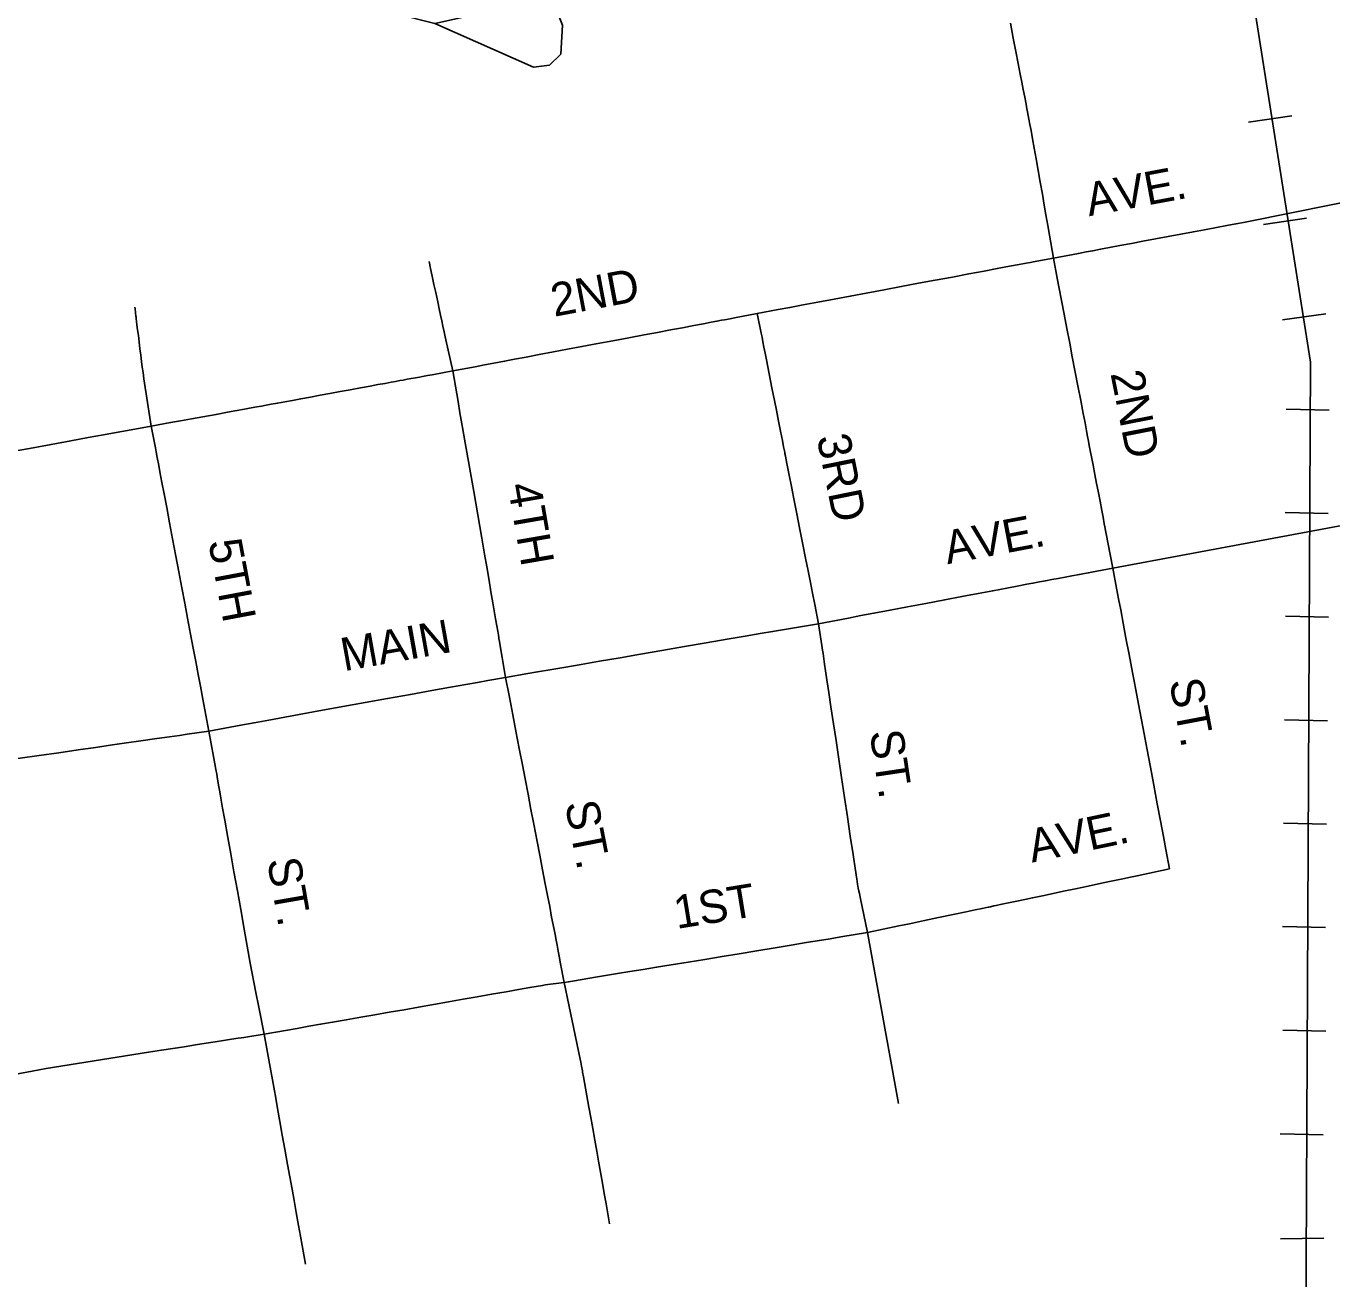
# Model space of a CAD drawing. Extents: x 1273685 to 1311991, y 16109961 to 16132859.
# Drawn here: x 1279291 to 1281111, y 16114622 to 16116368 of the extents above; entities that cross this region are included whole.
import ezdxf

# ---------------------------------------------------------------- set-up
doc = ezdxf.new("R2010")
doc.units = 0
for name, color, linetype in [('L3', 7, 'Continuous'), ('L48', 7, 'Continuous'), ('L5', 7, 'Continuous'), ('L50', 7, 'Continuous')]:
    doc.layers.add(name, color=color, linetype=linetype)

msp = doc.modelspace()

# ---------------------------------------------------------------- linework, layer by layer
at = {"layer": 'L3'}
for p, q in [((1280805.5, 16115612.3), (1281241.2, 16115693.2)), ((1280463.4, 16115104.3), (1280453.4, 16115153.9)), ((1279628.3, 16114931.9), (1279622.4, 16114962.7))]:
    msp.add_line(p, q, dxfattribs=at)
for points in [[(1279797.7, 16116850), (1279631.8, 16116723), (1279600.5, 16116692.2), (1279580.3, 16116656.8), (1279573.1, 16116629.9), (1279574.1, 16116560.2), (1279599.4, 16116487.8), (1279621.7, 16116456.5), (1279658.8, 16116430.7), (1279753.7, 16116398.3), (1279860.5, 16116371.4), (1279998.1, 16116310.7), (1280020.3, 16116313.2), (1280036.1, 16116328.7), (1280038.4, 16116369.3), (1280026.8, 16116398), (1280009.4, 16116404.7), (1279860.5, 16116371.4)], [(1280662.8, 16116372.1), (1280666.8, 16116351.2), (1280670.5, 16116332.5), (1280673.7, 16116315.6), (1280676.6, 16116300.7), (1280678.7, 16116289.9), (1280680.8, 16116279.4), (1280682.8, 16116268.6), (1280684.7, 16116259.2), (1280685.9, 16116252.3), (1280686.8, 16116248.3)], [(1280686.8, 16116248.3), (1280688.6, 16116238.2), (1280690, 16116230.7), (1280691.6, 16116222.3), (1280693.7, 16116210.7), (1280696.1, 16116197.6), (1280698.8, 16116182.8)], [(1280698.8, 16116182.8), (1280704.5, 16116150.1), (1280707.4, 16116133.4), (1280710, 16116118.1), (1280712.4, 16116104.6), (1280714.9, 16116089.8), (1280717.2, 16116076.5), (1280722.8, 16116044.5)], [(1280722.8, 16116044.5), (1280757.5, 16116051), (1280768.2, 16116053), (1280777.6, 16116054.8), (1280788.5, 16116056.8), (1280800.9, 16116059.2), (1280815.2, 16116061.8), (1280831.6, 16116064.9), (1280847.3, 16116067.9), (1280864.9, 16116071.1), (1280882.5, 16116074.5), (1280900.3, 16116077.8), (1280917.8, 16116081.1), (1280933.4, 16116084), (1280950, 16116087.1), (1280964.3, 16116089.8), (1280977.2, 16116092.2), (1280987.7, 16116094.2), (1280994.5, 16116095.5), (1281165, 16116130)], [(1280310, 16115967.1), (1280339.2, 16115972.6), (1280355.4, 16115975.6), (1280373.7, 16115979.1), (1280394.2, 16115982.9), (1280417, 16115987.2), (1280439.5, 16115991.4), (1280461.8, 16115995.6), (1280486.6, 16116000.2), (1280510.6, 16116004.7), (1280534.8, 16116009.3), (1280557.8, 16116013.6), (1280582.3, 16116018.1), (1280604.8, 16116022.4), (1280626.4, 16116026.4), (1280644.5, 16116029.8), (1280661.4, 16116033), (1280674.8, 16116035.5), (1280684.6, 16116037.3), (1280690.9, 16116038.5), (1280694.6, 16116039.2), (1280722.8, 16116044.5)], [(1280722.8, 16116044.5), (1280728.1, 16116016.7), (1280730.9, 16116002.2), (1280734.1, 16115985.2), (1280737.8, 16115966.5), (1280741.6, 16115946.5), (1280745.5, 16115926), (1280749.1, 16115907), (1280756.9, 16115866.3), (1280760.8, 16115845.8), (1280764.3, 16115827.7), (1280766.8, 16115814.8), (1280768.9, 16115803.7), (1280770.4, 16115795.7), (1280771.7, 16115789.3), (1280772.8, 16115783.1), (1280774.2, 16115776.4), (1280775.8, 16115767.6), (1280778.1, 16115755.8), (1280780.5, 16115743), (1280782.9, 16115730.4), (1280785, 16115719.6), (1280787.7, 16115705.6), (1280790.2, 16115692.7), (1280792.1, 16115683.2), (1280793.7, 16115674.3), (1280794.6, 16115669.9), (1280795.5, 16115664.7), (1280796.9, 16115657.7), (1280798.7, 16115647.9), (1280805.5, 16115612.3)], [(1279885.4, 16115887.2), (1279916.6, 16115893), (1279929.7, 16115895.5), (1279942.8, 16115898), (1279957.8, 16115900.8), (1279971.6, 16115903.4), (1279987.8, 16115906.4), (1280006.1, 16115909.9), (1280025.9, 16115913.6), (1280045.6, 16115917.4), (1280065.6, 16115921.1), (1280087.7, 16115925.2), (1280108.8, 16115929.2), (1280131.1, 16115933.4), (1280152.5, 16115937.5), (1280170.8, 16115940.9), (1280189, 16115944.3), (1280205.8, 16115947.5), (1280221.3, 16115950.4), (1280235.1, 16115953), (1280245.7, 16115955), (1280253.8, 16115956.5), (1280260.3, 16115957.8), (1280264.3, 16115958.6), (1280272.2, 16115960), (1280278.4, 16115961.2), (1280310, 16115967.1)], [(1280395.3, 16115534.9), (1280390.1, 16115561.6), (1280387, 16115577.3), (1280384.1, 16115592.1), (1280380.8, 16115608.6), (1280377.4, 16115626), (1280373.6, 16115645.2), (1280369, 16115668.4), (1280365.1, 16115688.2), (1280361, 16115708.8), (1280357.7, 16115725.9), (1280354.4, 16115741.8), (1280351.7, 16115756), (1280349.8, 16115765.6), (1280349.2, 16115768.7), (1280348.9, 16115769.9), (1280349, 16115769.8), (1280348.9, 16115770.3), (1280348.8, 16115770.8), (1280348.7, 16115771.3), (1280348.8, 16115771.1), (1280348.8, 16115771), (1280348.9, 16115770.3), (1280348.9, 16115770.2), (1280348.8, 16115770.5), (1280348.9, 16115770.2), (1280348.8, 16115770.8), (1280348.5, 16115771.8), (1280348.7, 16115771.6), (1280348.8, 16115771.1), (1280348.8, 16115770.9), (1280348.8, 16115770.8), (1280348.8, 16115770.8), (1280348.8, 16115770.8), (1280348.4, 16115772.3), (1280348.3, 16115773.3), (1280347.7, 16115775.8), (1280346.7, 16115781.2), (1280345, 16115790.1), (1280342.3, 16115803.4), (1280339.7, 16115817), (1280336.7, 16115832.3), (1280333.9, 16115846.2), (1280330.4, 16115863.7), (1280322.8, 16115902.5), (1280320.9, 16115911.9), (1280319.2, 16115920.3), (1280317.7, 16115927.8), (1280316.6, 16115934.1), (1280315.4, 16115939.8), (1280310, 16115967.1)], [(1279465.3, 16115810.1), (1279492.1, 16115815.1), (1279506, 16115817.7), (1279521.1, 16115820.3), (1279537.2, 16115823.3), (1279555.5, 16115826.7), (1279571.7, 16115829.7), (1279584.5, 16115832), (1279595.4, 16115834), (1279604.3, 16115835.6), (1279612.2, 16115837.1), (1279619.1, 16115838.3), (1279625.5, 16115839.5), (1279632.4, 16115840.8), (1279641, 16115842.4), (1279651.2, 16115844.2), (1279662.2, 16115846.2), (1279673.6, 16115848.4), (1279687, 16115850.8), (1279700.6, 16115853.3), (1279713.9, 16115855.7), (1279728.3, 16115858.3), (1279742.6, 16115861), (1279757, 16115863.6), (1279770.3, 16115866), (1279781.2, 16115868.1), (1279791.1, 16115869.9), (1279799.6, 16115871.4), (1279805.6, 16115872.5), (1279811.8, 16115873.7), (1279816.5, 16115874.5), (1279821.9, 16115875.5), (1279839.2, 16115878.7), (1279843.5, 16115879.5), (1279850.2, 16115880.7), (1279856.8, 16115881.9), (1279885.4, 16115887.2)], [(1279885.4, 16115887.2), (1279892.8, 16115844.5), (1279895.5, 16115828.6), (1279899.1, 16115808.2), (1279902.8, 16115786.8), (1279914.7, 16115719)], [(1279128.6, 16115748.9), (1279179.1, 16115758.1), (1279208, 16115763.4), (1279235.7, 16115768.4), (1279265.8, 16115773.9), (1279295.7, 16115779.3), (1279325.6, 16115784.8), (1279353.3, 16115789.8), (1279377.4, 16115794.2), (1279398.6, 16115798), (1279416.4, 16115801.2), (1279432.3, 16115804.2), (1279465.3, 16115810.1)], [(1279545.6, 16115385.1), (1279540.1, 16115414.8), (1279537.2, 16115429.9), (1279533.9, 16115447.6), (1279530.7, 16115464), (1279527.3, 16115482.2), (1279523.8, 16115500.7), (1279520, 16115520.5), (1279515.9, 16115542.4), (1279511.9, 16115563.7), (1279507.8, 16115585), (1279503.6, 16115607.1), (1279499.6, 16115628.8), (1279494.9, 16115653.2), (1279490.7, 16115675.4), (1279486.7, 16115697), (1279483.1, 16115715.7), (1279480, 16115731.8), (1279477.2, 16115746.4), (1279475.6, 16115755.3), (1279473.4, 16115766.7), (1279471.9, 16115774.6), (1279470.9, 16115780.1), (1279465.3, 16115810.1)], [(1279914.7, 16115719), (1279925.9, 16115654), (1279929.7, 16115631.9), (1279932.8, 16115614.1), (1279936, 16115595.2), (1279938.7, 16115579.1), (1279941.3, 16115563.8), (1279943.7, 16115550.2), (1279945.1, 16115541.7), (1279946.8, 16115532.1), (1279948.1, 16115524.7), (1279949.1, 16115518.7), (1279949.7, 16115515.5), (1279949.8, 16115514.3), (1279950.6, 16115510), (1279953, 16115495.7), (1279954.5, 16115487.6), (1279959.1, 16115460.1)], [(1280395.3, 16115534.9), (1280437.2, 16115542.8), (1280454.4, 16115546.1), (1280472.5, 16115549.5), (1280495.1, 16115553.8), (1280519.4, 16115558.4), (1280544.9, 16115563.2), (1280571.3, 16115568.2), (1280595.2, 16115572.6), (1280617.7, 16115576.9), (1280638.3, 16115580.8), (1280657.7, 16115584.4), (1280674.4, 16115587.6), (1280685.8, 16115589.8), (1280694.2, 16115591.3), (1280703.2, 16115593.1), (1280711.7, 16115594.7), (1280720.5, 16115596.3), (1280729.3, 16115598), (1280739.1, 16115599.8), (1280748.6, 16115601.6), (1280759, 16115603.6), (1280766.3, 16115605), (1280771.6, 16115606), (1280775.9, 16115606.8), (1280805.5, 16115612.3)], [(1280805.5, 16115612.3), (1280810.8, 16115584.5), (1280813.6, 16115569.7), (1280816.6, 16115554), (1280820, 16115535.7), (1280823.9, 16115514.7), (1280828.3, 16115491.9), (1280833, 16115466.7), (1280837.6, 16115442.5), (1280842.7, 16115415.3), (1280847.8, 16115388.7), (1280852.9, 16115361.4), (1280857.9, 16115335), (1280862.6, 16115309.9), (1280867.5, 16115283.7), (1280872, 16115260), (1280876.2, 16115238.1), (1280879.6, 16115220.1), (1280884.7, 16115193)], [(1279959.1, 16115460.1), (1279990.2, 16115465.4), (1280003.8, 16115467.7), (1280020.9, 16115470.7), (1280040.5, 16115474), (1280064.4, 16115478.1), (1280089.9, 16115482.5), (1280118.6, 16115487.4), (1280147.3, 16115492.4), (1280177, 16115497.5), (1280208.6, 16115502.9), (1280238.5, 16115508), (1280268.1, 16115513.1), (1280293.2, 16115517.4), (1280314.2, 16115521), (1280331.4, 16115523.9), (1280395.3, 16115534.9)], [(1280449.6, 16115171.7), (1280448.5, 16115179.3), (1280447.7, 16115184.5), (1280447.2, 16115188.5), (1280446.7, 16115191), (1280443.4, 16115213.2), (1280439.6, 16115238.7), (1280435.5, 16115265.7), (1280431.6, 16115292.5), (1280427.4, 16115320.5), (1280423.6, 16115346.2), (1280419.7, 16115372.3), (1280416.2, 16115395.5), (1280412.7, 16115419), (1280409.6, 16115439.2), (1280407, 16115456.5), (1280405.1, 16115469.3), (1280403.8, 16115478.7), (1280401.6, 16115493.4), (1280400.8, 16115497.9), (1280399.8, 16115504.7), (1280395.3, 16115534.9)], [(1279703.9, 16115414.4), (1279763.6, 16115425.1), (1279794.7, 16115430.6), (1279826.4, 16115436.3), (1279856.2, 16115441.6), (1279882.5, 16115446.4), (1279903.9, 16115450.2), (1279920, 16115453.1), (1279934.2, 16115455.6), (1279959.1, 16115460.1)], [(1279959.1, 16115460.1), (1279964, 16115434.9), (1279966.4, 16115422.5), (1279969.2, 16115408), (1279974, 16115382.7), (1279975.4, 16115375.4), (1279978.7, 16115358.4), (1279982.5, 16115338.1), (1279986.3, 16115318.8), (1279990.5, 16115297.1), (1279994.5, 16115275.9), (1279998.4, 16115255.6), (1280003, 16115231.3), (1280006.7, 16115212.3), (1280010.6, 16115191.8), (1280014.4, 16115172.3), (1280017.6, 16115156.2), (1280020.6, 16115140.7), (1280023.3, 16115125.9), (1280025.4, 16115115), (1280027.1, 16115106.3), (1280028, 16115101.7), (1280029.5, 16115093.7), (1280030.8, 16115086.8), (1280032.4, 16115078.6), (1280034.3, 16115069), (1280035.4, 16115062.9), (1280040.8, 16115034.8)], [(1279545.6, 16115385.1), (1279590.2, 16115393.4), (1279608.6, 16115396.8), (1279629.2, 16115400.6), (1279651.6, 16115404.7), (1279703.9, 16115414.4)], [(1279120, 16115324.1), (1279256.8, 16115343.7), (1279282.4, 16115347.4), (1279308.9, 16115351.2), (1279336.4, 16115355.1), (1279363.1, 16115359), (1279387.5, 16115362.5), (1279411.3, 16115365.9), (1279430.9, 16115368.7), (1279450.9, 16115371.5), (1279472.9, 16115374.7), (1279490.7, 16115377.3), (1279504.4, 16115379.2), (1279515.4, 16115380.7), (1279545.6, 16115385.1)], [(1279603.2, 16115061.8), (1279594.8, 16115108.9), (1279589.9, 16115136.3), (1279585.3, 16115162.4), (1279580.5, 16115189), (1279576.1, 16115214.1), (1279572, 16115237), (1279567.8, 16115260.9), (1279564.7, 16115277.8), (1279562.3, 16115291.6), (1279560.7, 16115300.5), (1279559.4, 16115307.5), (1279557.5, 16115318.3), (1279556.4, 16115325.1), (1279555.1, 16115331.7), (1279553.7, 16115339.6), (1279552, 16115349.7), (1279545.6, 16115385.1)], [(1280463.4, 16115104.3), (1280507.4, 16115113.6), (1280522.2, 16115116.7), (1280543.1, 16115121.1), (1280562.5, 16115125.2), (1280583.2, 16115129.6), (1280601.1, 16115133.3), (1280613.8, 16115136), (1280623.4, 16115138), (1280627.8, 16115138.9), (1280631.9, 16115139.8), (1280632.9, 16115140), (1280635, 16115140.4), (1280639.5, 16115141.4), (1280642.8, 16115142.1), (1280651, 16115143.8), (1280660.3, 16115145.8), (1280671.9, 16115148.2), (1280683, 16115150.6), (1280693.6, 16115152.8), (1280707.7, 16115155.7), (1280722.2, 16115158.8), (1280736.9, 16115161.9), (1280753.6, 16115165.4), (1280771.2, 16115169.1), (1280790, 16115173.1), (1280805.4, 16115176.3), (1280819.7, 16115179.3), (1280830.2, 16115181.5), (1280839.4, 16115183.5), (1280884.7, 16115193)], [(1280453.4, 16115153.9), (1280452.3, 16115158.6), (1280451.6, 16115162.1), (1280450.8, 16115166.2), (1280449.6, 16115171.7)], [(1280040.8, 16115034.8), (1280046.7, 16115035.8), (1280055, 16115037.1), (1280084.3, 16115042), (1280098.4, 16115044.3), (1280115.3, 16115047.1), (1280132.3, 16115049.9), (1280150.7, 16115052.9), (1280169.7, 16115056), (1280190, 16115059.4), (1280213.5, 16115063.2), (1280236.8, 16115067), (1280260.8, 16115071), (1280284.8, 16115074.9), (1280309.3, 16115079), (1280335, 16115083.2), (1280357.4, 16115086.9), (1280378.3, 16115090.3), (1280396.6, 16115093.4), (1280411.7, 16115095.8), (1280426.4, 16115098.2), (1280463.4, 16115104.3)], [(1279622.4, 16114962.7), (1279615.1, 16115000.6), (1279611.1, 16115020.7), (1279603.2, 16115061.8)], [(1279837.9, 16115000.5), (1279879.5, 16115007.8), (1279900.1, 16115011.4), (1279919.6, 16115014.8), (1279939.6, 16115018.3), (1279959.9, 16115021.9), (1279977.3, 16115025), (1279993, 16115027.7), (1280010.8, 16115030.8)], [(1280010.8, 16115030.8), (1280014.3, 16115031.3), (1280040.8, 16115034.8)], [(1280040.8, 16115034.8), (1280063.1, 16114928.1), (1280063.9, 16114923.7), (1280064.9, 16114918), (1280066.2, 16114911.7), (1280066.5, 16114909.7), (1280067.8, 16114903.2)], [(1279622.4, 16114962.7), (1279652.3, 16114967.9), (1279668.6, 16114970.8), (1279684.7, 16114973.7), (1279701.2, 16114976.5), (1279718, 16114979.4), (1279736.9, 16114982.7), (1279757.4, 16114986.4), (1279776.9, 16114989.8), (1279796.7, 16114993.2), (1279817.7, 16114996.9), (1279837.9, 16115000.5)], [(1279318.6, 16114915.1), (1279461.4, 16114937.5), (1279479.6, 16114940.3), (1279495.4, 16114942.8), (1279510.9, 16114945.2), (1279527, 16114947.7), (1279541.8, 16114950.1), (1279554.4, 16114952), (1279566.1, 16114953.9), (1279577.2, 16114955.7), (1279586.2, 16114957), (1279590.9, 16114957.8), (1279594.1, 16114958.3), (1279597, 16114958.7), (1279622.4, 16114962.7)], [(1279680.1, 16114642.1), (1279675.5, 16114668), (1279673.1, 16114681.1), (1279670.5, 16114696), (1279667.2, 16114714.4), (1279664.2, 16114731), (1279661.4, 16114746.9), (1279658.3, 16114763.7), (1279655.2, 16114781.3), (1279651.5, 16114802.5), (1279647.9, 16114822), (1279644.6, 16114841.1), (1279641.3, 16114859.1), (1279638.3, 16114876.2), (1279636.9, 16114883.9), (1279628.3, 16114931.9)], [(1279204.9, 16114892.7), (1279242.1, 16114900), (1279261.8, 16114903.9), (1279279.3, 16114907.3), (1279299.4, 16114911.3), (1279318.6, 16114915.1)], [(1280067.8, 16114903.2), (1280075.2, 16114861.1), (1280077.9, 16114846.6), (1280080.5, 16114831.5), (1280083.4, 16114815.2), (1280086.1, 16114799.8), (1280088.6, 16114785.7), (1280091.4, 16114770.4), (1280094.1, 16114755), (1280096.7, 16114740.5), (1280099.2, 16114726.2), (1280104.1, 16114698.6)]]:
    msp.add_lwpolyline(points, dxfattribs=at)
at = {"layer": 'L5'}
msp.add_line((1280463.4, 16115104.3), (1280506.8, 16114866), dxfattribs=at)
for points in [[(1279852.5, 16116039.6), (1279854.6, 16116030.1), (1279856.8, 16116019.4), (1279859.3, 16116007.9), (1279861.8, 16115996.7), (1279864.5, 16115983.6), (1279866.6, 16115973.8), (1279868.6, 16115964.9), (1279870.4, 16115956.8), (1279871.7, 16115949.8), (1279873.5, 16115941.8), (1279875, 16115934.8), (1279875.9, 16115930.4), (1279885.4, 16115887.2)], [(1279465.3, 16115810.1), (1279454.7, 16115876.1), (1279453.7, 16115884.8), (1279452.7, 16115892.5), (1279451.7, 16115900.3), (1279450.6, 16115909.4), (1279449.5, 16115918.1), (1279448.3, 16115927.8), (1279447.2, 16115936.5), (1279446.2, 16115944.4), (1279445.3, 16115951.3), (1279444.8, 16115956), (1279444.2, 16115959.8), (1279444, 16115962.1), (1279443.8, 16115963.7), (1279443.2, 16115968.3), (1279442.6, 16115973.6), (1279442.2, 16115975.9)]]:
    msp.add_lwpolyline(points, dxfattribs=at)
at = {"layer": 'L50'}
for p, q in [((1280994.9, 16116234.1), (1281055.1, 16116242.7)), ((1280994.9, 16116234.1), (1281055.1, 16116242.7)), ((1280994.9, 16116234.1), (1281055.1, 16116242.7)), ((1281015.5, 16116091.3), (1281075.7, 16116099.9)), ((1281015.5, 16116091.3), (1281075.7, 16116099.9)), ((1281015.5, 16116091.3), (1281075.7, 16116099.9)), ((1281042.3, 16115958.4), (1281102.5, 16115967)), ((1281042.3, 16115958.4), (1281102.5, 16115967)), ((1281042.3, 16115958.4), (1281102.5, 16115967)), ((1281047.3, 16115834), (1281107.3, 16115832.6)), ((1281047.3, 16115834), (1281107.3, 16115832.6)), ((1281047.3, 16115834), (1281107.3, 16115832.6)), ((1281045.8, 16115689.7), (1281105.8, 16115688.3)), ((1281045.8, 16115689.7), (1281105.8, 16115688.3)), ((1281045.8, 16115689.7), (1281105.8, 16115688.3)), ((1281046.4, 16115545.4), (1281106.4, 16115544)), ((1281046.4, 16115545.4), (1281106.4, 16115544)), ((1281046.4, 16115545.4), (1281106.4, 16115544)), ((1281044.9, 16115401.1), (1281104.9, 16115399.7)), ((1281044.9, 16115401.1), (1281104.9, 16115399.7)), ((1281044.9, 16115401.1), (1281104.9, 16115399.7)), ((1281043.4, 16115256.8), (1281103.4, 16115255.4)), ((1281043.4, 16115256.8), (1281103.4, 16115255.4)), ((1281043.4, 16115256.8), (1281103.4, 16115255.4)), ((1281041.9, 16115112.6), (1281101.9, 16115111.2)), ((1281041.9, 16115112.6), (1281101.9, 16115111.2)), ((1281041.9, 16115112.6), (1281101.9, 16115111.2)), ((1281042.5, 16114968.2), (1281102.5, 16114966.8)), ((1281042.5, 16114968.2), (1281102.5, 16114966.8)), ((1281042.5, 16114968.2), (1281102.5, 16114966.8)), ((1281039, 16114824), (1281099, 16114822.6)), ((1281039, 16114824), (1281099, 16114822.6)), ((1281039, 16114824), (1281099, 16114822.6)), ((1281039.5, 16114677.7), (1281099.5, 16114678.3)), ((1281039.5, 16114677.7), (1281099.5, 16114678.3)), ((1281039.5, 16114677.7), (1281099.5, 16114678.3))]:
    msp.add_line(p, q, dxfattribs=at)
for points in [[(1280940.3, 16116790.6), (1281080.9, 16115899.3)], [(1280940.3, 16116790.6), (1281080.9, 16115899.3)], [(1280940.3, 16116790.6), (1281080.9, 16115899.3)], [(1281080.9, 16115899.3), (1281074.4, 16114548.6)], [(1281080.9, 16115899.3), (1281074.4, 16114548.6)], [(1281080.9, 16115899.3), (1281074.4, 16114548.6)]]:
    msp.add_lwpolyline(points, dxfattribs=at)

# ---------------------------------------------------------------- texts
at = {"layer": 'L48'}
for s, rotation, p in [('AVE.', 10.5546, (1280772.4, 16116102.7)), ('2ND', 10.6705, (1280026.8, 16115962.6)), ('2ND', 281.1222, (1280802.2, 16115883.8)), ('3RD', 281.4615, (1280392.6, 16115794.9)), ('4TH', 279.7694, (1279961.9, 16115727.9)), ('AVE.', 10.7247, (1280575, 16115617.6)), ('5TH', 280.6747, (1279544.6, 16115649.1)), ('MAIN', 10.1347, (1279733.7, 16115468.5)), ('ST.', 280.7992, (1280884, 16115454.9)), ('ST.', 278.5013, (1280466.5, 16115384.1)), ('ST.', 280.9906, (1280041.6, 16115284.3)), ('AVE.', 11.8534, (1280692.9, 16115201.7)), ('ST.', 279.9167, (1279626.5, 16115205.4)), ('1ST', 9.2769, (1280197.6, 16115109.3))]:
    msp.add_text(s, height=46.31, rotation=rotation, dxfattribs=at).set_placement(p)

doc.saveas('drawing.dxf')
